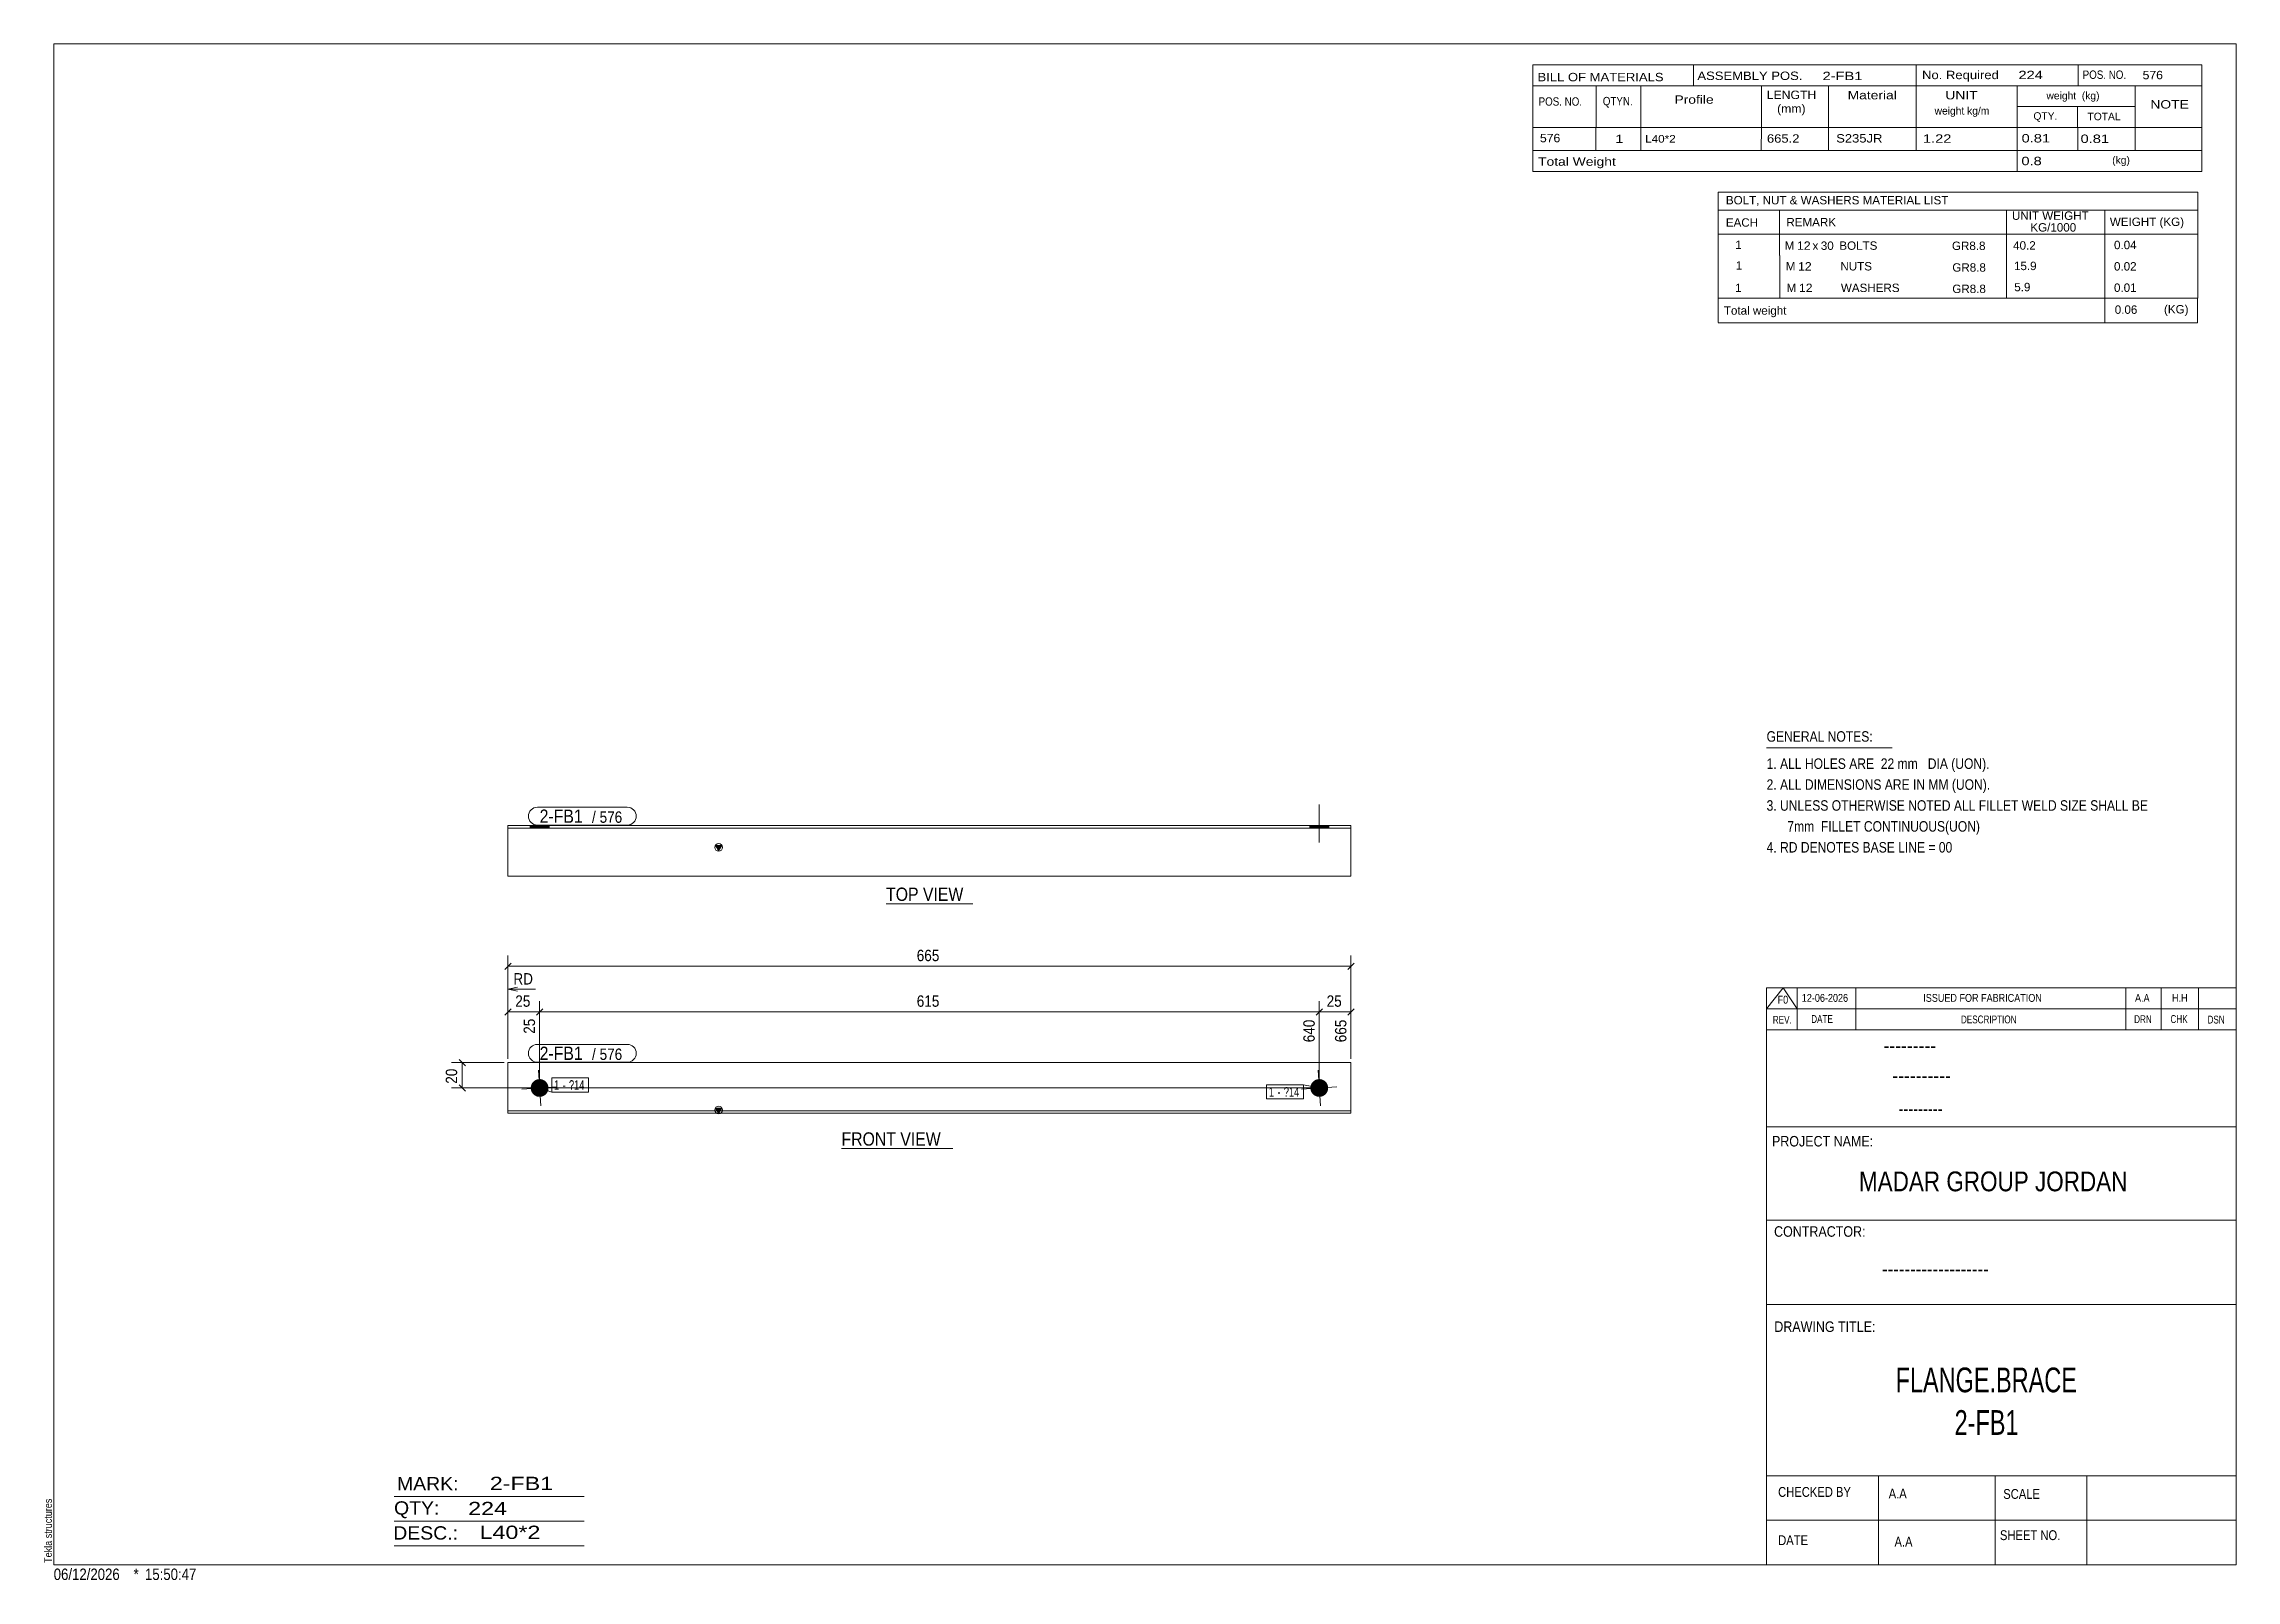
# Model space of a CAD drawing. Header units: millimetres. Extents: x 2 to 579, y 1 to 405.
import ezdxf

# ---------------------------------------------------------------- set-up
doc = ezdxf.new("R2010")
doc.units = ezdxf.units.MM
doc.linetypes.add('XKITLINE00', pattern=[0])
for name, color, linetype, lineweight in [('Bolt', 3, 'Continuous', 0), ('BoltMark', 7, 'Continuous', 0), ('Dimensions', 7, 'Continuous', 0), ('DrawingSheet', 5, 'Continuous', 0), ('OtherObjectType', 7, 'Continuous', 0), ('Part', 2, 'Continuous', 0), ('PartMark', 7, 'Continuous', 0)]:
    doc.layers.add(name, color=color, linetype=linetype, lineweight=lineweight)
doc.styles.add('@ARIAL_UNICODE_MS_BOLD', font='ARIAL.TTF')
doc.styles.add('ARIAL', font='ARIAL.TTF')
doc.styles.add('ARIAL_NARROW', font='ARIALN.TTF')
doc.styles.add('COMIC_SANS_MS_BOLD', font='COMICBD.TTF')
doc.styles.add('SWIS721_EX_BT', font='ARIAL.TTF')
doc.styles.add('SWISSE', font='ARIAL.TTF')

# ---------------------------------------------------------------- blocks, each defined once
blk = doc.blocks.new('*A1')
at = {"layer": 'Bolt'}
blk.add_hatch(color=3, dxfattribs=at).paths.add_polyline_path([(132.87, 128.07), (132.81, 128.07), (132.76, 128.07), (132.7, 128.07), (132.64, 128.07), (132.58, 128.07), (132.53, 128.08), (132.47, 128.09), (132.41, 128.1), (132.36, 128.1), (132.3, 128.12), (132.24, 128.13), (132.19, 128.14), (132.13, 128.16), (132.08, 128.17), (132.02, 128.19), (131.97, 128.21), (131.92, 128.23), (131.86, 128.25), (131.81, 128.28), (131.76, 128.3), (131.71, 128.33), (131.66, 128.35), (131.61, 128.38), (131.56, 128.41), (131.51, 128.44), (131.46, 128.47), (131.42, 128.51), (131.37, 128.54), (131.33, 128.58), (131.28, 128.61), (131.24, 128.65), (131.2, 128.69), (131.15, 128.73), (131.11, 128.77), (131.07, 128.81), (131.04, 128.85), (131, 128.9), (130.96, 128.94), (130.93, 128.99), (130.89, 129.03), (130.86, 129.08), (130.83, 129.13), (130.8, 129.17), (130.77, 129.22), (130.74, 129.27), (130.71, 129.32), (130.69, 129.37), (130.66, 129.43), (130.64, 129.48), (130.62, 129.53), (130.6, 129.59), (130.58, 129.64), (130.56, 129.69), (130.54, 129.75), (130.53, 129.8), (130.51, 129.86), (130.5, 129.91), (130.49, 129.97), (130.48, 130.03), (130.47, 130.08), (130.46, 130.14), (130.46, 130.2), (130.45, 130.26), (130.45, 130.31), (130.45, 130.37), (130.45, 130.43), (130.45, 130.48), (130.45, 130.54), (130.46, 130.6), (130.46, 130.66), (130.47, 130.71), (130.48, 130.77), (130.49, 130.83), (130.5, 130.88), (130.51, 130.94), (130.53, 130.99), (130.54, 131.05), (130.56, 131.1), (130.58, 131.16), (130.6, 131.21), (130.62, 131.26), (130.64, 131.32), (130.66, 131.37), (130.69, 131.42), (130.71, 131.47), (130.74, 131.52), (130.77, 131.57), (130.8, 131.62), (130.83, 131.67), (130.86, 131.72), (130.89, 131.77), (130.93, 131.81), (130.96, 131.86), (131, 131.9), (131.03, 131.94), (131.07, 131.99), (131.11, 132.03), (131.15, 132.07), (131.19, 132.11), (131.24, 132.15), (131.28, 132.18), (131.32, 132.22), (131.37, 132.26), (131.42, 132.29), (131.46, 132.32), (131.51, 132.35), (131.56, 132.38), (131.61, 132.41), (131.66, 132.44), (131.71, 132.47), (131.76, 132.5), (131.81, 132.52), (131.86, 132.54), (131.92, 132.57), (131.97, 132.59), (132.02, 132.61), (132.08, 132.62), (132.13, 132.64), (132.19, 132.65), (132.24, 132.67), (132.3, 132.68), (132.36, 132.69), (132.41, 132.7), (132.47, 132.71), (132.53, 132.72), (132.58, 132.72), (132.64, 132.73), (132.7, 132.73), (132.75, 132.73), (132.81, 132.73), (132.87, 132.73), (132.93, 132.73), (132.98, 132.72), (133.04, 132.72), (133.1, 132.71), (133.15, 132.7), (133.21, 132.69), (133.27, 132.68), (133.32, 132.67), (133.38, 132.66), (133.43, 132.64), (133.49, 132.62), (133.54, 132.61), (133.6, 132.59), (133.65, 132.57), (133.7, 132.54), (133.75, 132.52), (133.81, 132.5), (133.86, 132.47), (133.91, 132.44), (133.96, 132.42), (134.01, 132.39), (134.06, 132.36), (134.1, 132.32), (134.15, 132.29), (134.2, 132.26), (134.24, 132.22), (134.29, 132.18), (134.33, 132.15), (134.37, 132.11), (134.41, 132.07), (134.45, 132.03), (134.49, 131.99), (134.53, 131.94), (134.57, 131.9), (134.6, 131.86), (134.64, 131.81), (134.67, 131.77), (134.71, 131.72), (134.74, 131.67), (134.77, 131.62), (134.8, 131.57), (134.83, 131.52), (134.85, 131.47), (134.88, 131.42), (134.9, 131.37), (134.93, 131.32), (134.95, 131.27), (134.97, 131.21), (134.99, 131.16), (135.01, 131.1), (135.02, 131.05), (135.04, 130.99), (135.05, 130.94), (135.07, 130.88), (135.08, 130.83), (135.09, 130.77), (135.1, 130.71), (135.1, 130.66), (135.11, 130.6), (135.11, 130.54), (135.12, 130.49), (135.12, 130.43), (135.12, 130.37), (135.12, 130.31), (135.11, 130.26), (135.11, 130.2), (135.1, 130.14), (135.1, 130.09), (135.09, 130.03), (135.08, 129.97), (135.07, 129.92), (135.05, 129.86), (135.04, 129.8), (135.02, 129.75), (135.01, 129.69), (134.99, 129.64), (134.97, 129.59), (134.95, 129.53), (134.93, 129.48), (134.9, 129.43), (134.88, 129.38), (134.85, 129.32), (134.83, 129.27), (134.8, 129.22), (134.77, 129.18), (134.74, 129.13), (134.71, 129.08), (134.67, 129.03), (134.64, 128.99), (134.61, 128.94), (134.57, 128.9), (134.53, 128.85), (134.49, 128.81), (134.45, 128.77), (134.41, 128.73), (134.37, 128.69), (134.33, 128.65), (134.29, 128.61), (134.24, 128.58), (134.2, 128.54), (134.15, 128.51), (134.1, 128.48), (134.06, 128.44), (134.01, 128.41), (133.96, 128.38), (133.91, 128.35), (133.86, 128.33), (133.81, 128.3), (133.76, 128.28), (133.7, 128.25), (133.65, 128.23), (133.6, 128.21), (133.54, 128.19), (133.49, 128.17), (133.43, 128.16), (133.38, 128.14), (133.32, 128.13), (133.27, 128.12), (133.21, 128.11), (133.15, 128.1), (133.1, 128.09), (133.04, 128.08), (132.98, 128.07), (132.93, 128.07)], flags=17)
at = {"layer": 'Bolt', "color": 3, "linetype": 'XKITLINE00', "lineweight": 0}
for p, q in [((132.5, 135.06), (133.07, 125.74)), ((137.44, 130.69), (128.13, 130.11))]:
    blk.add_line(p, q, dxfattribs=at)
blk = doc.blocks.new('*A2')
at = {"layer": 'Bolt'}
blk.add_hatch(color=3, dxfattribs=at).paths.add_polyline_path([(337.94, 128.07), (337.88, 128.07), (337.82, 128.07), (337.77, 128.07), (337.71, 128.07), (337.65, 128.07), (337.59, 128.08), (337.54, 128.09), (337.48, 128.1), (337.42, 128.1), (337.37, 128.12), (337.31, 128.13), (337.26, 128.14), (337.2, 128.16), (337.15, 128.17), (337.09, 128.19), (337.04, 128.21), (336.98, 128.23), (336.93, 128.25), (336.88, 128.28), (336.83, 128.3), (336.78, 128.33), (336.73, 128.35), (336.68, 128.38), (336.63, 128.41), (336.58, 128.44), (336.53, 128.47), (336.48, 128.51), (336.44, 128.54), (336.39, 128.58), (336.35, 128.61), (336.31, 128.65), (336.26, 128.69), (336.22, 128.73), (336.18, 128.77), (336.14, 128.81), (336.1, 128.85), (336.07, 128.9), (336.03, 128.94), (335.99, 128.99), (335.96, 129.03), (335.93, 129.08), (335.9, 129.13), (335.86, 129.17), (335.83, 129.22), (335.81, 129.27), (335.78, 129.32), (335.75, 129.37), (335.73, 129.43), (335.71, 129.48), (335.68, 129.53), (335.66, 129.59), (335.64, 129.64), (335.63, 129.69), (335.61, 129.75), (335.59, 129.8), (335.58, 129.86), (335.57, 129.91), (335.56, 129.97), (335.55, 130.03), (335.54, 130.08), (335.53, 130.14), (335.53, 130.2), (335.52, 130.26), (335.52, 130.31), (335.52, 130.37), (335.52, 130.43), (335.52, 130.48), (335.52, 130.54), (335.53, 130.6), (335.53, 130.66), (335.54, 130.71), (335.55, 130.77), (335.56, 130.83), (335.57, 130.88), (335.58, 130.94), (335.59, 130.99), (335.61, 131.05), (335.63, 131.1), (335.64, 131.16), (335.66, 131.21), (335.68, 131.26), (335.71, 131.32), (335.73, 131.37), (335.75, 131.42), (335.78, 131.47), (335.81, 131.52), (335.83, 131.57), (335.86, 131.62), (335.89, 131.67), (335.93, 131.72), (335.96, 131.77), (335.99, 131.81), (336.03, 131.86), (336.06, 131.9), (336.1, 131.94), (336.14, 131.99), (336.18, 132.03), (336.22, 132.07), (336.26, 132.11), (336.3, 132.15), (336.35, 132.18), (336.39, 132.22), (336.44, 132.26), (336.48, 132.29), (336.53, 132.32), (336.58, 132.35), (336.63, 132.38), (336.68, 132.41), (336.72, 132.44), (336.78, 132.47), (336.83, 132.5), (336.88, 132.52), (336.93, 132.54), (336.98, 132.57), (337.04, 132.59), (337.09, 132.61), (337.15, 132.62), (337.2, 132.64), (337.26, 132.65), (337.31, 132.67), (337.37, 132.68), (337.42, 132.69), (337.48, 132.7), (337.54, 132.71), (337.59, 132.72), (337.65, 132.72), (337.71, 132.73), (337.76, 132.73), (337.82, 132.73), (337.88, 132.73), (337.94, 132.73), (337.99, 132.73), (338.05, 132.72), (338.11, 132.72), (338.16, 132.71), (338.22, 132.7), (338.28, 132.69), (338.33, 132.68), (338.39, 132.67), (338.44, 132.66), (338.5, 132.64), (338.55, 132.62), (338.61, 132.61), (338.66, 132.59), (338.72, 132.57), (338.77, 132.54), (338.82, 132.52), (338.87, 132.5), (338.92, 132.47), (338.98, 132.44), (339.02, 132.42), (339.07, 132.39), (339.12, 132.36), (339.17, 132.32), (339.22, 132.29), (339.26, 132.26), (339.31, 132.22), (339.35, 132.18), (339.4, 132.15), (339.44, 132.11), (339.48, 132.07), (339.52, 132.03), (339.56, 131.99), (339.6, 131.94), (339.64, 131.9), (339.67, 131.86), (339.71, 131.81), (339.74, 131.77), (339.77, 131.72), (339.81, 131.67), (339.84, 131.62), (339.87, 131.57), (339.89, 131.52), (339.92, 131.47), (339.95, 131.42), (339.97, 131.37), (339.99, 131.32), (340.02, 131.27), (340.04, 131.21), (340.06, 131.16), (340.07, 131.1), (340.09, 131.05), (340.11, 130.99), (340.12, 130.94), (340.13, 130.88), (340.14, 130.83), (340.15, 130.77), (340.16, 130.71), (340.17, 130.66), (340.18, 130.6), (340.18, 130.54), (340.18, 130.49), (340.18, 130.43), (340.18, 130.37), (340.18, 130.31), (340.18, 130.26), (340.18, 130.2), (340.17, 130.14), (340.16, 130.09), (340.15, 130.03), (340.14, 129.97), (340.13, 129.92), (340.12, 129.86), (340.11, 129.8), (340.09, 129.75), (340.08, 129.69), (340.06, 129.64), (340.04, 129.59), (340.02, 129.53), (340, 129.48), (339.97, 129.43), (339.95, 129.38), (339.92, 129.32), (339.9, 129.27), (339.87, 129.22), (339.84, 129.18), (339.81, 129.13), (339.77, 129.08), (339.74, 129.03), (339.71, 128.99), (339.67, 128.94), (339.64, 128.9), (339.6, 128.85), (339.56, 128.81), (339.52, 128.77), (339.48, 128.73), (339.44, 128.69), (339.4, 128.65), (339.35, 128.61), (339.31, 128.58), (339.26, 128.54), (339.22, 128.51), (339.17, 128.48), (339.12, 128.44), (339.08, 128.41), (339.03, 128.38), (338.98, 128.35), (338.93, 128.33), (338.87, 128.3), (338.82, 128.28), (338.77, 128.25), (338.72, 128.23), (338.66, 128.21), (338.61, 128.19), (338.56, 128.17), (338.5, 128.16), (338.45, 128.14), (338.39, 128.13), (338.33, 128.12), (338.28, 128.11), (338.22, 128.1), (338.17, 128.09), (338.11, 128.08), (338.05, 128.07), (337.99, 128.07)], flags=17)
at = {"layer": 'Bolt', "color": 3, "linetype": 'XKITLINE00', "lineweight": 0}
for p, q in [((337.56, 135.06), (338.14, 125.74)), ((342.51, 130.69), (333.19, 130.11))]:
    blk.add_line(p, q, dxfattribs=at)
blk = doc.blocks.new('*A3')
at = {"layer": 'Part'}
blk.add_hatch(color=2, dxfattribs=at).paths.add_polyline_path([(179.08, 125.13), (180.68, 125.13), (179.88, 123.73)], flags=17)
at = {"layer": 'Part', "color": 2, "linetype": 'XKITLINE00', "lineweight": 0}
for p, q in [((124.45, 124.4), (124.45, 137.07)), ((346.18, 137.07), (124.45, 137.07)), ((346.18, 124.4), (346.18, 137.07)), ((346.18, 124.4), (124.45, 124.4)), ((124.45, 124.4), (124.45, 123.73)), ((124.45, 123.73), (346.18, 123.73)), ((179.88, 123.73), (179.08, 125.13)), ((179.08, 125.13), (180.68, 125.13)), ((180.68, 125.13), (179.88, 123.73)), ((346.18, 123.73), (346.18, 124.4))]:
    blk.add_line(p, q, dxfattribs=at)
blk.add_circle((179.88, 124.63), 1, dxfattribs=at)
blk = doc.blocks.new('*A4')
at = {"layer": 'Bolt'}
blk.add_hatch(color=3, dxfattribs=at).paths.add_polyline_path([(135.26, 199.43), (135.26, 198.77), (130.31, 198.77), (130.31, 199.43)], flags=17)
at = {"layer": 'Bolt', "color": 3, "linetype": 'XKITLINE00', "lineweight": 0}
for p, q in [((130.31, 198.77), (130.31, 199.43)), ((132.78, 198.77), (132.78, 199.43)), ((135.26, 198.77), (135.26, 199.43))]:
    blk.add_line(p, q, dxfattribs=at)
blk = doc.blocks.new('*A5')
at = {"layer": 'Bolt'}
blk.add_hatch(color=3, dxfattribs=at).paths.add_polyline_path([(340.32, 199.43), (340.32, 198.77), (335.38, 198.77), (335.38, 199.43)], flags=17)
at = {"layer": 'Bolt', "color": 3, "linetype": 'XKITLINE00', "lineweight": 0}
for p, q in [((337.85, 194.93), (337.85, 204.93)), ((335.38, 198.77), (335.38, 199.43)), ((340.32, 198.77), (340.32, 199.43))]:
    blk.add_line(p, q, dxfattribs=at)
blk = doc.blocks.new('*A6')
at = {"layer": 'Part'}
blk.add_hatch(color=2, dxfattribs=at).paths.add_polyline_path([(179.08, 194.17), (180.68, 194.17), (179.88, 192.77)], flags=17)
at = {"layer": 'Part', "color": 2, "linetype": 'XKITLINE00', "lineweight": 0}
for p, q in [((346.18, 199.43), (124.45, 199.43)), ((124.45, 199.43), (124.45, 198.77)), ((346.18, 198.77), (124.45, 198.77)), ((124.45, 186.1), (124.45, 198.77)), ((346.18, 199.43), (346.18, 198.77)), ((346.18, 186.1), (346.18, 198.77)), ((179.88, 192.77), (179.08, 194.17)), ((179.08, 194.17), (180.68, 194.17)), ((180.68, 194.17), (179.88, 192.77)), ((346.18, 186.1), (124.45, 186.1))]:
    blk.add_line(p, q, dxfattribs=at)
blk.add_circle((179.88, 193.67), 1, dxfattribs=at)
blk = doc.blocks.new('*A7')
at = {"layer": 'DrawingSheet', "color": 5, "linetype": 'XKITLINE00', "lineweight": 0}
for p, q in [((579, 405), (5, 405)), ((5, 405), (5, 5)), ((579, 5), (579, 405)), ((5, 5), (579, 5))]:
    blk.add_line(p, q, dxfattribs=at)
at = {"layer": 'DrawingSheet', "color": 5, "style": 'ARIAL', "width": 0.85}
blk.add_text('Tekla structures', height=2, rotation=90, dxfattribs=at).set_placement((4.5, 5.5))
blk = doc.blocks.new('*A8')
at = {"layer": 'OtherObjectType', "color": 7, "linetype": 'XKITLINE00', "lineweight": 0}
for p, q in [((442.76, 365.95), (442.75, 354.95)), ((442.76, 365.95), (568.88, 365.95)), ((568.88, 365.95), (568.88, 354.95)), ((442.75, 361.3), (568.88, 361.3)), ((458.87, 361.31), (458.87, 354.95)), ((518.57, 361.31), (518.57, 354.95)), ((544.47, 361.29), (544.47, 354.95)), ((442.76, 354.92), (442.76, 349.42)), ((442.77, 354.95), (568.88, 354.95)), ((458.92, 354.95), (458.92, 349.33)), ((518.57, 354.95), (518.57, 349.33)), ((544.5, 354.95), (544.5, 349.45)), ((568.88, 354.95), (568.88, 349.45)), ((442.79, 349.33), (442.79, 343.72)), ((458.95, 349.33), (458.95, 343.71)), ((518.57, 349.33), (518.57, 343.71)), ((544.5, 349.33), (544.5, 343.83)), ((568.88, 349.33), (568.88, 343.83)), ((442.79, 343.7), (442.79, 338.13)), ((458.95, 343.71), (458.95, 338.09)), ((518.57, 343.71), (518.57, 338.09)), ((544.5, 343.71), (544.5, 338.1)), ((568.88, 343.71), (568.88, 338.1)), ((568.88, 338.1), (442.75, 338.13)), ((442.78, 338.09), (442.78, 331.69)), ((442.85, 338.09), (568.87, 338.09)), ((544.5, 338.06), (544.5, 331.64)), ((568.87, 338.06), (568.87, 331.65)), ((442.77, 331.65), (568.87, 331.65))]:
    blk.add_line(p, q, dxfattribs=at)
at = {"layer": 'OtherObjectType', "color": 7, "style": 'ARIAL_NARROW'}
for s, width, p in [('BOLT, NUT & WASHERS MATERIAL LIST', 1.211571, (444.79, 362.79)), ('EACH', 1.211571, (444.78, 356.92)), ('REMARK', 1.211571, (460.7, 357.01)), ('UNIT WEIGHT', 1.211571, (520.03, 358.72)), (' KG/1000', 1.211571, (524.02, 355.63)), ('WEIGHT (KG)', 1.211571, (545.78, 357.1)), ('1', 1.211571, (447.26, 351.05)), ('M', 1.211571, (460.26, 350.85)), ('12', 1.275, (463.5, 350.83)), ('x', 1.211571, (467.58, 350.83)), ('30', 1.211571, (469.76, 350.82)), ('BOLTS', 1.211571, (474.63, 350.84)), ('GR8.8', 1.211571, (504.25, 350.79)), ('40.2', 1.211571, (520.34, 350.88)), ('0.04', 1.211571, (546.87, 351.01)), ('1', 1.211571, (447.4, 345.61)), ('M', 1.211571, (460.54, 345.41)), ('12', 1.275, (463.78, 345.39)), ('NUTS', 1.211571, (474.91, 345.41)), ('GR8.8', 1.211571, (504.35, 345.09)), ('15.9', 1.211571, (520.56, 345.5)), ('0.02', 1.211571, (546.87, 345.39)), ('1', 1.211571, (447.24, 339.74)), ('M', 1.211571, (460.76, 339.74)), ('12', 1.275, (464, 339.72)), ('WASHERS', 1.211571, (475.04, 339.73)), ('GR8.8', 1.211571, (504.35, 339.47)), ('5.9', 1.211571, (520.64, 339.94)), ('0.01', 1.211571, (546.87, 339.78)), ('Total weight', 1.211571, (444.26, 333.77)), ('0.06', 1.211571, (547.07, 334)), ('(KG)', 1.211571, (560.02, 334.1))]:
    blk.add_text(s, height=2.2, dxfattribs=dict(at, width=width)).set_placement(p)
blk = doc.blocks.new('*A9')
at = {"layer": 'OtherObjectType', "color": 7, "linetype": 'XKITLINE00', "lineweight": 0}
blk.add_line((455.5, 219.82), (488.5, 219.82), dxfattribs=at)
at = {"layer": 'OtherObjectType', "color": 7, "style": 'ARIAL_NARROW', "width": 1.008832}
for s, p in [('GENERAL NOTES:', (455.5, 221.47)), ('1. ALL HOLES ARE  22 mm   DIA (UON).', (455.5, 214.32)), ('2. ALL DIMENSIONS ARE IN MM (UON).', (455.5, 208.82)), ('3. UNLESS OTHERWISE NOTED ALL FILLET WELD SIZE SHALL BE', (455.5, 203.32)), ('7mm  FILLET CONTINUOUS(UON)', (460.95, 197.82)), ('4. RD DENOTES BASE LINE = 00', (455.5, 192.32))]:
    blk.add_text(s, height=2.75, dxfattribs=at).set_placement(p)
blk = doc.blocks.new('*A10')
at = {"layer": 'OtherObjectType', "color": 7, "linetype": 'XKITLINE00', "lineweight": 0}
for p, q in [((455.5, 156.76), (579, 156.76)), ((455.5, 151.21), (459.82, 156.76)), ((455.5, 151.21), (455.5, 156.76)), ((459.82, 156.76), (463.53, 151.21)), ((463.53, 151.21), (463.53, 156.76)), ((478.97, 151.21), (478.97, 156.76)), ((549.98, 151.21), (549.98, 156.76)), ((559.24, 151.21), (559.24, 156.76)), ((569.12, 151.21), (569.12, 156.76)), ((579, 151.21), (579, 156.76)), ((455.5, 151.21), (579, 151.21)), ((455.5, 145.65), (455.5, 151.21)), ((459.21, 151.21), (579, 151.21)), ((463.53, 145.65), (463.53, 151.21)), ((478.97, 145.65), (478.97, 151.21)), ((549.98, 145.65), (549.98, 151.21)), ((559.24, 145.65), (559.24, 151.21)), ((569.12, 145.65), (569.12, 151.21)), ((579, 145.65), (579, 151.21))]:
    blk.add_line(p, q, dxfattribs=at)
at = {"layer": 'OtherObjectType', "color": 7, "style": 'ARIAL_NARROW'}
for s, height, width, p in [('F0', 2.058, 1.008832, (458.4, 152.59)), ('12-06-2026', 2.058, 1.008832, (464.76, 153.06)), ('ISSUED FOR FABRICATION', 2.0583, 1.008832, (496.71, 153.06)), ('A.A', 2.058, 1.008832, (552.4, 153.06)), ('H.H', 2.058, 1.008832, (562.13, 153.06)), ('REV.', 2.058, 0.907949, (457.13, 147.31)), ('DATE', 2.058, 0.907949, (467.23, 147.5)), ('DESCRIPTION', 2.0583, 0.907949, (506.61, 147.39)), ('DRN', 2.058, 0.907949, (552.17, 147.47)), ('CHK', 2.058, 0.907949, (561.72, 147.5)), ('DSN', 2.058, 0.907949, (571.47, 147.35))]:
    blk.add_text(s, height=height, dxfattribs=dict(at, width=width)).set_placement(p)
blk = doc.blocks.new('*A11')
at = {"layer": 'OtherObjectType', "color": 6, "linetype": 'XKITLINE00', "lineweight": 0}
for p, q in [((94.5, 23), (144.5, 23)), ((94.5, 16.5), (144.5, 16.5)), ((94.5, 10), (144.5, 10))]:
    blk.add_line(p, q, dxfattribs=at)
at = {"layer": 'OtherObjectType', "color": 6, "style": 'ARIAL_NARROW'}
for s, width, p in [('MARK:', 1.275, (95.27, 24.58)), ('2-FB1', 1.525501, (119.69, 24.65)), ('QTY:', 1.275, (94.5, 18.19)), ('224', 1.525501, (113.99, 18.05)), ('DESC.:', 1.275, (94.29, 11.63)), ('L40*2', 1.525501, (117, 11.79))]:
    blk.add_text(s, height=3.5, dxfattribs=dict(at, width=width)).set_placement(p)
blk = doc.blocks.new('*A12')
at = {"layer": 'OtherObjectType', "color": 2, "linetype": 'XKITLINE00', "lineweight": 0}
for p, q in [((455.5, 145.65), (579, 145.65)), ((455.5, 5), (455.5, 145.64)), ((578.98, 145.64), (579, 5)), ((579, 120.14), (455.5, 120.14)), ((455.5, 95.63), (579, 95.63)), ((579, 73.49), (455.5, 73.49)), ((579, 28.4), (455.5, 28.4)), ((484.94, 28.4), (484.94, 5)), ((515.62, 5), (515.62, 28.4)), ((539.75, 5), (539.75, 28.4)), ((579, 16.7), (455.5, 16.7)), ((579, 5), (455.5, 5))]:
    blk.add_line(p, q, dxfattribs=at)
at = {"layer": 'OtherObjectType', "color": 4, "style": '@ARIAL_UNICODE_MS_BOLD', "width": 0.85}
blk.add_text('---------', height=3.9, dxfattribs=at).set_placement((486.23, 139.59))
at = {"layer": 'OtherObjectType', "color": 7, "style": 'ARIAL', "width": 0.85}
for s, height, p in [('----------', 3.9, (488.56, 131.77)), ('---------', 3.25, (490.21, 123.31))]:
    blk.add_text(s, height=height, dxfattribs=at).set_placement(p)
at = {"layer": 'OtherObjectType', "color": 3, "width": 0.85}
for s, style, p in [('PROJECT NAME:', 'SWIS721_EX_BT', (456.92, 115.01)), ('CONTRACTOR:', 'SWISSE', (457.47, 91.27)), ('DRAWING TITLE:', 'SWIS721_EX_BT', (457.53, 66.24))]:
    blk.add_text(s, height=2.7618, dxfattribs=dict(at, style=style)).set_placement(p)
at = {"layer": 'OtherObjectType', "color": 7, "width": 0.85}
for s, height, p in [('MADAR GROUP JORDAN', 5.2, (479.79, 103.23)), ('CHECKED BY', 2.592, (458.53, 22.86)), ('A.A', 2.592, (487.61, 22.45)), ('SCALE', 2.592, (517.74, 22.33)), ('DATE', 2.592, (458.54, 10.16)), ('A.A', 2.592, (489.14, 9.76)), ('SHEET NO.', 2.592, (516.87, 11.49))]:
    blk.add_text(s, height=height, dxfattribs=at).set_placement(p)
at = {"layer": 'OtherObjectType', "color": 1}
for s, height, style, width, p in [('-------------------', 3.9, 'COMIC_SANS_MS_BOLD', 0.85, (485.87, 80.86)), ('FLANGE.BRACE', 6.5, 'ARIAL', 0.68, (489.43, 50.37)), ('2-FB1', 6.5, 'ARIAL', 0.68, (504.95, 39.17))]:
    blk.add_text(s, height=height, dxfattribs=dict(at, style=style, width=width)).set_placement(p)
blk = doc.blocks.new('*A13')
at = {"layer": 'OtherObjectType', "color": 7, "linetype": 'XKITLINE00', "lineweight": 0}
for p, q in [((393.98, 399.5), (569.98, 399.5)), ((393.98, 399.5), (393.98, 388.5)), ((436.26, 399.42), (436.26, 393.87)), ((494.85, 394), (494.85, 399.5)), ((537.43, 393.96), (537.43, 399.42)), ((569.98, 394), (569.98, 399.5)), ((393.98, 394), (569.98, 394)), ((410.64, 394), (410.64, 383)), ((422.4, 393.98), (422.4, 383.03)), ((454.12, 393.99), (454.13, 383)), ((471.78, 393.98), (471.78, 383)), ((494.85, 393.98), (494.85, 383)), ((521.43, 394), (521.43, 383)), ((552.42, 394), (552.42, 383)), ((569.98, 394), (569.98, 388.5)), ((393.98, 388.5), (393.98, 383)), ((521.45, 388.52), (552.45, 388.52)), ((537.28, 388.52), (537.28, 383)), ((569.98, 388.5), (569.98, 383)), ((393.98, 383), (569.98, 383)), ((393.98, 383), (393.98, 376.95)), ((410.63, 383), (410.63, 376.95)), ((422.44, 382.99), (422.44, 376.95)), ((454.12, 383), (454.11, 376.95)), ((471.79, 383), (471.79, 376.95)), ((494.87, 383), (494.87, 376.95)), ((521.44, 383), (521.44, 376.95)), ((537.33, 382.95), (537.33, 376.95)), ((552.43, 383), (552.43, 376.95)), ((569.98, 383), (569.98, 376.95)), ((393.98, 376.95), (569.98, 376.95)), ((393.98, 376.95), (393.98, 371.45)), ((521.44, 376.95), (521.44, 371.45)), ((569.98, 376.95), (569.98, 371.45)), ((393.98, 371.45), (569.98, 371.45))]:
    blk.add_line(p, q, dxfattribs=at)
at = {"layer": 'OtherObjectType', "color": 7, "style": 'ARIAL_NARROW'}
for s, height, width, p in [('No. Required', 2.2, 1.36, (496.39, 395.72)), ('224', 2.2, 1.525501, (521.75, 395.72)), ('POS. NO.', 2.2, 1.02, (538.63, 395.79)), ('576', 2.2, 1.270501, (554.4, 395.69)), ('BILL OF MATERIALS', 2.2, 1.36, (395.25, 395.16)), ('ASSEMBLY POS.', 2.2, 1.36, (437.3, 395.5)), ('LENGTH', 2.2, 1.275, (455.54, 390.49)), ('2-FB1', 2.2, 1.525501, (470.23, 395.46)), ('Material', 2.2, 1.445, (476.81, 390.41)), ('UNIT', 2.2, 1.445, (502.52, 390.4)), ('weight  (kg)', 1.98, 1.19, (529.11, 390.39)), ('POS. NO.', 2.2, 1.02, (395.53, 388.74)), ('QTYN.', 2.2, 1.02, (412.42, 388.84)), ('Profile', 2.2, 1.445, (431.26, 389.25)), ('(mm)', 2.2, 1.275, (458.26, 386.86)), ('weight kg/m', 1.98, 1.19, (499.69, 386.4)), ('QTY.', 1.98, 1.19, (525.68, 385.03)), ('TOTAL', 1.98, 1.19, (539.9, 384.91)), ('NOTE', 2.2, 1.445, (556.44, 387.99)), ('576', 2.2, 1.270501, (395.89, 379.12)), ('1', 2.2, 1.525501, (415.71, 378.91)), ('L40*2', 1.98, 1.355501, (423.56, 379.04)), ('665.2', 2.2, 1.355501, (455.59, 379.01)), ('S235JR', 2.2, 1.355501, (473.81, 379.05)), ('1.22', 2.2, 1.525501, (496.62, 378.99)), ('0.81', 2.2, 1.525501, (522.57, 379.07)), ('0.81', 2.2, 1.525501, (538.08, 378.94)), ('Total Weight', 2.2, 1.445, (395.4, 372.94)), ('0.8', 2.2, 1.525501, (522.52, 373.09)), ('(kg)', 1.98, 1.19, (546.4, 373.46))]:
    blk.add_text(s, height=height, dxfattribs=dict(at, width=width)).set_placement(p)
blk = doc.blocks.new('*A14')
at = {"layer": 'OtherObjectType', "color": 7, "style": 'ARIAL_NARROW', "width": 1.008832}
for s, p in [('06/12/2026', (4.99, 1)), ('*', (26, 1)), ('15:50:47', (29, 1))]:
    blk.add_text(s, height=3, dxfattribs=at).set_placement(p)
blk = doc.blocks.new('*A15')
at = {"layer": 'Dimensions', "color": 7, "linetype": 'XKITLINE00', "lineweight": 0}
for p, q in [((123.45, 137.07), (109.6, 137.07)), ((111.6, 137.91), (113.3, 136.22)), ((112.45, 130.4), (112.45, 137.07)), ((336.85, 130.4), (109.6, 130.4)), ((111.6, 131.25), (113.3, 129.55))]:
    blk.add_line(p, q, dxfattribs=at)
at = {"layer": 'Dimensions', "color": 3}
for p in [(112.45, 137.07), (112.45, 130.4)]:
    blk.add_point(p, dxfattribs=at)
at = {"layer": 'Dimensions', "color": 3, "style": 'ARIAL', "width": 0.85}
blk.add_text('20', height=3, rotation=90.00021, dxfattribs=at).set_placement((111.1, 131.51))
blk = doc.blocks.new('*A16')
at = {"layer": 'Dimensions', "color": 7, "linetype": 'XKITLINE00', "lineweight": 0}
for p, q in [((125.3, 163.25), (123.6, 161.55)), ((124.45, 138.07), (124.45, 165.25)), ((124.45, 162.4), (346.18, 162.4)), ((347.03, 163.25), (345.34, 161.55)), ((346.18, 138.07), (346.18, 165.25))]:
    blk.add_line(p, q, dxfattribs=at)
at = {"layer": 'Dimensions', "color": 3}
for p in [(124.45, 162.4), (346.18, 162.4)]:
    blk.add_point(p, dxfattribs=at)
at = {"layer": 'Dimensions', "color": 3, "style": 'ARIAL', "width": 0.85}
blk.add_text('665', height=3, dxfattribs=at).set_placement((231.98, 163.75))
blk = doc.blocks.new('*A17')
at = {"layer": 'Dimensions', "color": 7, "linetype": 'XKITLINE00', "lineweight": 0}
for p, q in [((124.45, 138.02), (124.45, 160.7)), ((126.95, 156.9), (124.45, 156.4)), ((126.95, 155.9), (124.45, 156.4)), ((131.67, 156.4), (124.45, 156.4)), ((125.3, 151.25), (123.6, 149.55)), ((124.45, 138.07), (124.45, 153.25)), ((124.45, 150.4), (132.78, 150.4)), ((133.63, 151.25), (131.93, 149.55)), ((132.78, 131.4), (132.78, 153.25))]:
    blk.add_line(p, q, dxfattribs=at)
at = {"layer": 'Dimensions', "color": 7}
blk.add_point((124.45, 156.4), dxfattribs=at)
at = {"layer": 'Dimensions', "color": 3}
for p in [(124.45, 150.4), (132.78, 150.4)]:
    blk.add_point(p, dxfattribs=at)
at = {"layer": 'Dimensions', "color": 3, "style": 'ARIAL', "width": 0.85}
for s, p in [('RD', (125.89, 157.6)), ('25', (126.39, 151.75))]:
    blk.add_text(s, height=3, dxfattribs=at).set_placement(p)
blk.add_text('25', height=3, rotation=90.00021, dxfattribs=at).set_placement((131.58, 144.65))
blk = doc.blocks.new('*A18')
at = {"layer": 'Dimensions', "color": 7, "linetype": 'XKITLINE00', "lineweight": 0}
for p, q in [((133.63, 151.25), (131.93, 149.55)), ((132.78, 131.4), (132.78, 153.25)), ((132.78, 150.4), (337.85, 150.4)), ((338.7, 151.25), (337, 149.55)), ((337.85, 131.4), (337.85, 153.25))]:
    blk.add_line(p, q, dxfattribs=at)
at = {"layer": 'Dimensions', "color": 3}
for p in [(132.78, 150.4), (337.85, 150.4)]:
    blk.add_point(p, dxfattribs=at)
at = {"layer": 'Dimensions', "color": 3, "style": 'ARIAL', "width": 0.85}
blk.add_text('615', height=3, dxfattribs=at).set_placement((231.98, 151.75))
blk.add_text('640', height=3, rotation=90.00021, dxfattribs=at).set_placement((336.65, 142.42))
blk = doc.blocks.new('*A19')
at = {"layer": 'Dimensions', "color": 7, "linetype": 'XKITLINE00', "lineweight": 0}
for p, q in [((338.7, 151.25), (337, 149.55)), ((337.85, 131.4), (337.85, 153.25)), ((337.85, 150.4), (346.18, 150.4)), ((347.03, 151.25), (345.34, 149.55)), ((346.18, 138.07), (346.18, 153.25))]:
    blk.add_line(p, q, dxfattribs=at)
at = {"layer": 'Dimensions', "color": 3}
for p in [(337.85, 150.4), (346.18, 150.4)]:
    blk.add_point(p, dxfattribs=at)
at = {"layer": 'Dimensions', "color": 3, "style": 'ARIAL', "width": 0.85}
blk.add_text('25', height=3, dxfattribs=at).set_placement((339.79, 151.75))
blk.add_text('665', height=3, rotation=90.00021, dxfattribs=at).set_placement((344.98, 142.42))
blk = doc.blocks.new('*A20')
at = {"layer": 'BoltMark', "color": 7, "linetype": 'XKITLINE00', "lineweight": 0}
for p, q in [((323.99, 131.21), (333.68, 131.21)), ((323.99, 127.51), (323.99, 131.21)), ((323.99, 127.51), (333.68, 127.51)), ((333.68, 127.51), (333.68, 131.21)), ((337.85, 130.4), (333.68, 131.21))]:
    blk.add_line(p, q, dxfattribs=at)
at = {"layer": 'BoltMark', "color": 3, "style": 'ARIAL_NARROW', "width": 0.85}
for s, p in [('1', (324.59, 128.11)), ('-', (326.86, 128.11)), ('?14', (328.52, 128.11))]:
    blk.add_text(s, height=2.5, dxfattribs=at).set_placement(p)
blk = doc.blocks.new('*A21')
at = {"layer": 'BoltMark', "color": 7, "linetype": 'XKITLINE00', "lineweight": 0}
for p, q in [((135.99, 133.03), (145.67, 133.03)), ((135.99, 129.33), (135.99, 133.03)), ((145.67, 129.33), (145.67, 133.03)), ((132.78, 130.4), (135.99, 129.33)), ((135.99, 129.33), (145.67, 129.33))]:
    blk.add_line(p, q, dxfattribs=at)
at = {"layer": 'BoltMark', "color": 3, "style": 'ARIAL_NARROW', "width": 0.85}
for s, p in [('1', (136.59, 129.93)), ('-', (138.86, 129.93)), ('?14', (140.51, 129.93))]:
    blk.add_text(s, height=2.5, dxfattribs=at).set_placement(p)
blk = doc.blocks.new('*A22')
at = {"layer": 'PartMark', "color": 7, "linetype": 'XKITLINE00', "lineweight": 0}
for p, q in [((132.2, 141.87), (155.85, 141.87)), ((132.2, 137.17), (155.85, 137.17))]:
    blk.add_line(p, q, dxfattribs=at)
for centre, start, end in [((132.2, 139.52), 90, 270), ((155.85, 139.52), 270, 90)]:
    blk.add_arc(centre, 2.35, start, end, dxfattribs=at)
at = {"layer": 'PartMark', "color": 1, "style": 'ARIAL', "width": 0.85}
blk.add_text('2-FB1', height=3.5, dxfattribs=at).set_placement((132.8, 137.77))
at = {"layer": 'PartMark', "color": 3, "style": 'ARIAL', "width": 0.85}
for s, p in [('/', (146.56, 137.77)), ('576', (148.57, 137.77))]:
    blk.add_text(s, height=3, dxfattribs=at).set_placement(p)
blk = doc.blocks.new('*A23')
at = {"layer": 'OtherObjectType', "color": 7, "linetype": 'XKITLINE00', "lineweight": 0}
blk.add_line((212.19, 114.48), (241.49, 114.48), dxfattribs=at)
at = {"layer": 'OtherObjectType', "color": 7, "style": 'ARIAL', "width": 0.85}
blk.add_text('FRONT VIEW', height=3.5, dxfattribs=at).set_placement((212.19, 115.23))
blk = doc.blocks.new('*A24')
at = {"layer": 'PartMark', "color": 7, "linetype": 'XKITLINE00', "lineweight": 0}
for p, q in [((132.2, 204.23), (155.85, 204.23)), ((132.2, 199.53), (155.85, 199.53))]:
    blk.add_line(p, q, dxfattribs=at)
for centre, start, end in [((132.2, 201.88), 90, 270), ((155.85, 201.88), 270, 90)]:
    blk.add_arc(centre, 2.35, start, end, dxfattribs=at)
at = {"layer": 'PartMark', "color": 1, "style": 'ARIAL', "width": 0.85}
blk.add_text('2-FB1', height=3.5, dxfattribs=at).set_placement((132.8, 200.13))
at = {"layer": 'PartMark', "color": 3, "style": 'ARIAL', "width": 0.85}
for s, p in [('/', (146.56, 200.13)), ('576', (148.57, 200.13))]:
    blk.add_text(s, height=3, dxfattribs=at).set_placement(p)
blk = doc.blocks.new('*A25')
at = {"layer": 'OtherObjectType', "color": 7, "linetype": 'XKITLINE00', "lineweight": 0}
blk.add_line((223.91, 178.85), (246.73, 178.85), dxfattribs=at)
at = {"layer": 'OtherObjectType', "color": 7, "style": 'ARIAL', "width": 0.85}
blk.add_text('TOP VIEW', height=3.5, dxfattribs=at).set_placement((223.91, 179.6))

msp = doc.modelspace()

# ---------------------------------------------------------------- block references
at = {"lineweight": 0}
for name in ['*A7', '*A13', '*A8', '*A9', '*A24', '*A5', '*A4', '*A25', '*A16', '*A17', '*A10', '*A18', '*A19', '*A12', '*A22', '*A15', '*A1', '*A21', '*A2', '*A20', '*A23', '*A11', '*A14']:
    msp.add_blockref(name, (0, 0), dxfattribs=at)
at = {"layer": 'Part', "lineweight": 0}
for name in ['*A6', '*A3']:
    msp.add_blockref(name, (0, 0), dxfattribs=at)

doc.saveas('drawing.dxf')
